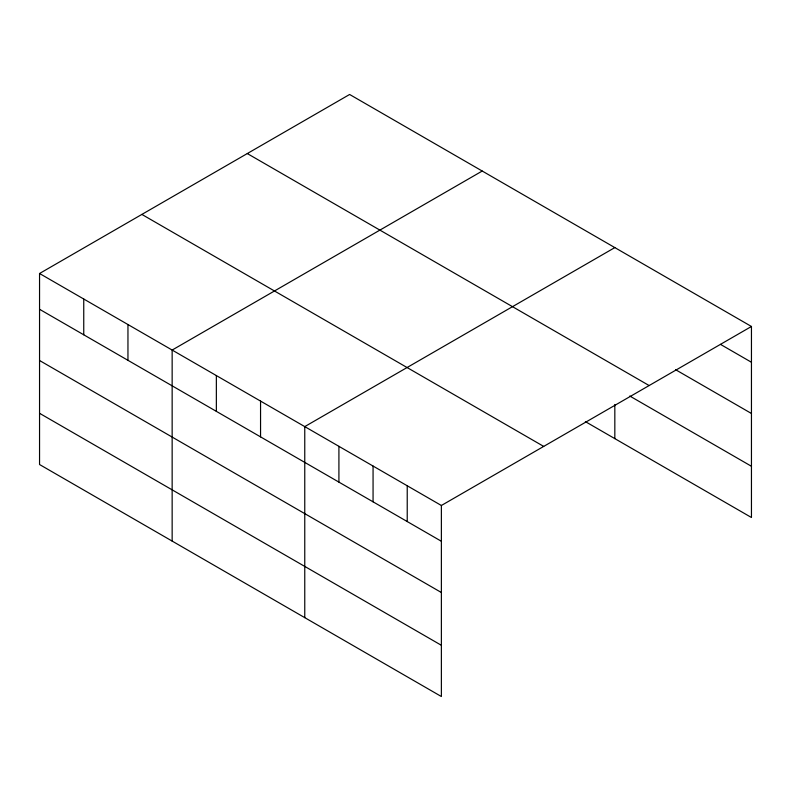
<?xml version="1.0" encoding="UTF-8"?>
<svg xmlns="http://www.w3.org/2000/svg" width="791" height="791" viewBox="0 0 791 791"><rect width="100%" height="100%" fill="white"/><g stroke="black" fill="none" stroke-linecap="round" stroke-linejoin="round"><path stroke-width="1.19" d="M585.36 421.613L751.45 517.502L751.45 326.475L349.622 94.475L39.55 273.498L39.55 464.525L441.378 696.525L441.378 505.489L39.55 273.498M482.223 171.034L172.151 350.057L172.151 541.084M614.825 247.593L304.762 426.606L304.762 617.642M441.378 505.489L751.45 326.475M720.492 344.382L751.45 362.258M675.662 369.733L751.45 413.485M247.296 153.553L649.124 385.543M629.774 396.024L751.45 466.275M141.876 214.42L543.704 446.411M39.55 309.281L441.378 541.271M39.55 360.508L441.378 592.508M39.55 413.298L441.378 645.288M614.825 404.468L614.825 438.629M407.227 485.773L407.227 521.556M373.065 466.047L373.065 501.83M338.914 446.332L338.914 482.115M260.555 401.086L260.555 436.869M216.358 375.567L216.358 411.35M127.954 324.537L127.954 360.31M83.747 299.018L83.747 334.791"/></g></svg>
